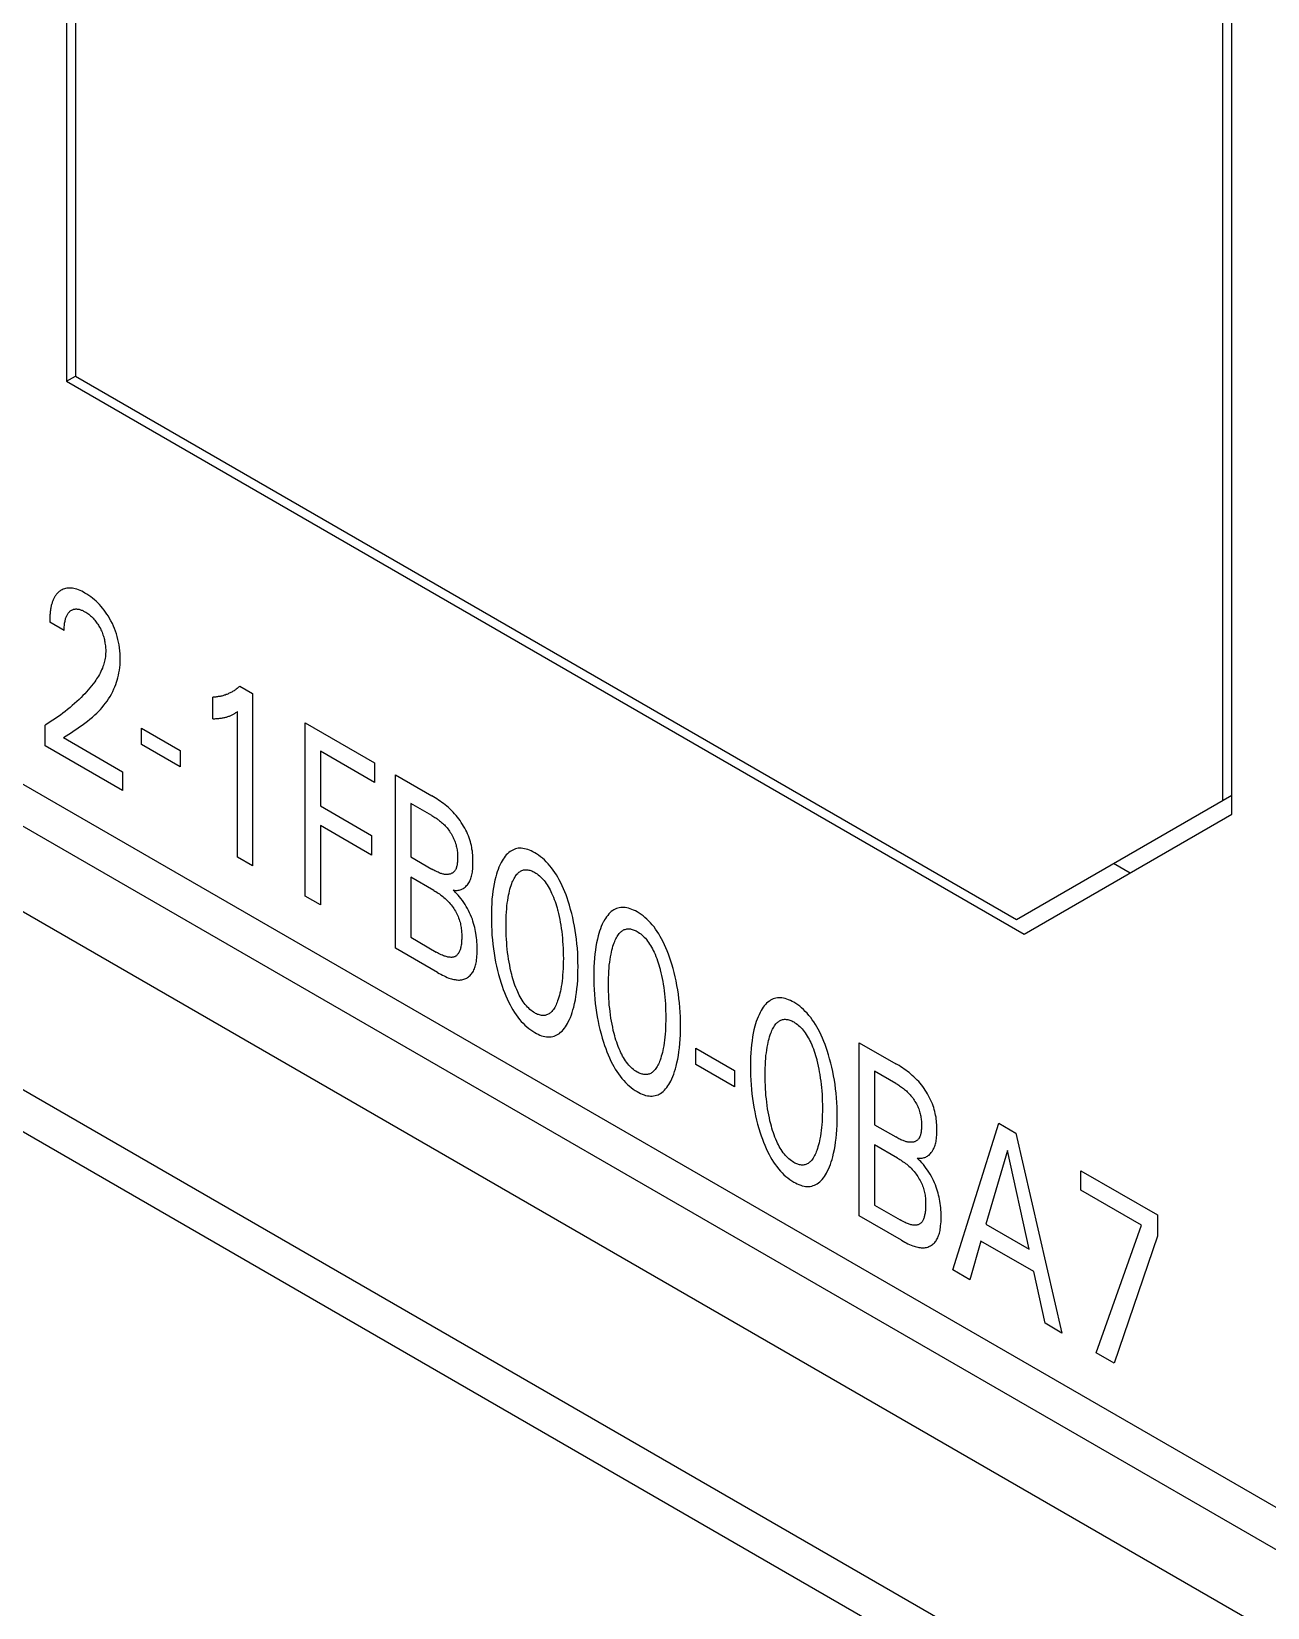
# Model space of a CAD drawing. Extents: x 0 to 420, y 0 to 297.
# Drawn here: x 215.61 to 225.51, y 114.76 to 127.38 of the extents above; entities that cross this region are included whole.
import ezdxf

# ---------------------------------------------------------------- set-up
doc = ezdxf.new("R2010")
doc.units = 0
doc.header["$LTSCALE"] = 23.1
doc.layers.add('40000_ISO', color=7, linetype='CONTINUOUS')

msp = doc.modelspace()

# ---------------------------------------------------------------- linework, layer by layer
at = {"layer": '40000_ISO', "color": 7, "linetype": 'CONTINUOUS'}
for p, q in [((152.677, 157.648), (226.923, 114.782)), ((232.933, 108.863), (158.687, 151.729)), ((233.14, 108.405), (158.894, 151.271)), ((215.892, 150.871), (215.892, 124.58)), ((215.963, 150.749), (215.963, 124.621)), ((225.155, 121.224), (225.155, 145.442)), ((225.226, 121.111), (225.226, 130.704)), ((215.892, 124.58), (215.963, 124.621)), ((215.963, 124.621), (223.501, 120.269)), ((215.892, 124.58), (223.563, 120.151)), ((210.164, 123.437), (228.549, 112.823)), ((215.874, 122.583), (215.757, 122.651)), ((217.281, 122.138), (217.383, 122.079)), ((217.065, 121.876), (217.065, 122.049)), ((217.383, 122.079), (217.383, 120.698)), ((217.262, 120.768), (217.262, 121.934)), ((217.803, 121.844), (218.358, 121.524)), ((217.803, 120.456), (217.803, 121.844)), ((215.72, 121.659), (215.72, 121.825)), ((215.867, 121.725), (215.91, 121.753)), ((215.867, 121.725), (216.341, 121.451)), ((216.492, 121.8), (216.803, 121.621)), ((216.492, 121.669), (216.492, 121.8)), ((216.341, 121.3), (215.72, 121.659)), ((216.803, 121.49), (216.492, 121.669)), ((216.803, 121.621), (216.803, 121.49)), ((218.358, 121.366), (217.926, 121.616)), ((217.926, 121.616), (217.926, 121.178)), ((218.358, 121.524), (218.358, 121.366)), ((216.341, 121.451), (216.341, 121.3)), ((218.526, 121.427), (218.818, 121.258)), ((218.526, 120.038), (218.526, 121.427)), ((223.501, 120.269), (225.226, 121.265)), ((217.926, 121.178), (218.335, 120.941)), ((218.818, 121.101), (218.649, 121.198)), ((218.649, 121.198), (218.649, 120.769)), ((223.563, 120.151), (225.226, 121.111)), ((218.335, 120.784), (217.926, 121.02)), ((217.926, 121.02), (217.926, 120.385)), ((218.335, 120.941), (218.335, 120.784)), ((217.383, 120.698), (217.262, 120.768)), ((218.649, 120.769), (218.818, 120.672)), ((224.279, 120.718), (224.412, 120.641)), ((218.833, 120.501), (218.649, 120.608)), ((218.649, 120.608), (218.649, 120.125)), ((217.926, 120.385), (217.803, 120.456)), ((218.649, 120.125), (218.853, 120.007)), ((218.864, 119.843), (218.526, 120.038)), ((220.932, 119.237), (221.243, 119.057)), ((220.932, 119.106), (220.932, 119.237)), ((222.242, 119.281), (222.534, 119.112)), ((222.242, 117.893), (222.242, 119.281)), ((221.243, 118.926), (220.932, 119.106)), ((221.243, 119.057), (221.243, 118.926)), ((222.534, 118.955), (222.365, 119.052)), ((222.365, 119.052), (222.365, 118.624)), ((222.365, 118.624), (222.534, 118.526)), ((222.991, 117.461), (223.361, 118.635)), ((223.361, 118.635), (223.496, 118.557)), ((223.496, 118.557), (223.866, 116.955)), ((222.549, 118.356), (222.365, 118.462)), ((222.365, 118.462), (222.365, 117.979)), ((223.429, 118.417), (223.257, 117.827)), ((223.602, 117.627), (223.429, 118.417)), ((224.018, 118.255), (224.631, 117.902)), ((224.018, 118.1), (224.018, 118.255)), ((224.504, 117.82), (224.018, 118.1)), ((222.365, 117.979), (222.569, 117.861)), ((222.58, 117.698), (222.242, 117.893)), ((223.257, 117.827), (223.602, 117.627)), ((224.14, 116.797), (224.504, 117.82)), ((224.631, 117.902), (224.631, 117.732)), ((223.217, 117.692), (223.128, 117.382)), ((223.641, 117.447), (223.217, 117.692)), ((224.631, 117.732), (224.285, 116.713)), ((223.128, 117.382), (222.991, 117.461)), ((223.732, 117.033), (223.641, 117.447)), ((223.866, 116.955), (223.732, 117.033)), ((224.285, 116.713), (224.14, 116.797))]:
    msp.add_line(p, q, dxfattribs=at)
for points in [[(152.881, 157.192), (152.882, 157.192), (227.13, 114.325)], [(215.849, 122.905), (215.845, 122.903), (215.842, 122.901), (215.838, 122.898), (215.834, 122.895), (215.83, 122.892), (215.826, 122.888), (215.822, 122.885), (215.819, 122.881), (215.815, 122.877), (215.812, 122.873), (215.808, 122.868), (215.805, 122.864), (215.802, 122.859), (215.799, 122.855), (215.796, 122.85), (215.793, 122.845), (215.79, 122.839), (215.787, 122.833), (215.785, 122.828), (215.782, 122.822), (215.78, 122.815), (215.778, 122.809), (215.776, 122.803), (215.774, 122.796), (215.772, 122.79), (215.77, 122.783), (215.769, 122.776), (215.767, 122.769), (215.766, 122.762), (215.764, 122.753), (215.763, 122.744), (215.762, 122.735), (215.761, 122.726), (215.76, 122.717), (215.759, 122.708), (215.758, 122.698), (215.758, 122.689), (215.757, 122.679), (215.757, 122.67), (215.757, 122.66), (215.757, 122.651)], [(215.91, 121.753), (215.931, 121.767), (215.953, 121.781), (215.975, 121.795), (215.996, 121.81), (216.018, 121.825), (216.039, 121.84), (216.06, 121.856), (216.08, 121.872), (216.1, 121.889), (216.12, 121.907), (216.135, 121.921), (216.15, 121.936), (216.164, 121.951), (216.178, 121.967), (216.192, 121.984), (216.205, 122), (216.217, 122.018), (216.229, 122.036), (216.241, 122.055), (216.252, 122.074), (216.262, 122.095), (216.272, 122.116), (216.279, 122.133), (216.286, 122.15), (216.292, 122.168), (216.298, 122.186), (216.304, 122.205), (216.308, 122.225), (216.312, 122.245), (216.316, 122.265), (216.319, 122.286), (216.321, 122.307), (216.322, 122.329), (216.323, 122.351), (216.323, 122.374), (216.322, 122.397), (216.32, 122.42), (216.317, 122.444), (216.313, 122.468), (216.309, 122.49), (216.304, 122.512), (216.299, 122.534), (216.292, 122.556), (216.285, 122.578), (216.277, 122.599), (216.268, 122.619), (216.259, 122.64), (216.248, 122.66), (216.237, 122.68), (216.227, 122.697), (216.216, 122.714), (216.205, 122.73), (216.194, 122.746), (216.181, 122.761), (216.169, 122.776), (216.156, 122.79), (216.143, 122.804), (216.129, 122.817), (216.116, 122.829), (216.101, 122.841), (216.086, 122.853), (216.07, 122.863), (216.055, 122.873), (216.04, 122.883), (216.027, 122.89), (216.014, 122.897), (216.001, 122.903), (215.988, 122.908), (215.975, 122.913), (215.962, 122.916), (215.95, 122.919), (215.939, 122.921), (215.927, 122.922), (215.916, 122.923), (215.905, 122.923), (215.895, 122.922), (215.885, 122.92), (215.875, 122.917), (215.866, 122.914), (215.857, 122.91), (215.849, 122.905)], [(215.874, 122.583), (215.874, 122.593), (215.874, 122.603), (215.874, 122.613), (215.875, 122.623), (215.876, 122.632), (215.877, 122.642), (215.879, 122.651), (215.88, 122.658), (215.881, 122.665), (215.883, 122.671), (215.885, 122.678), (215.887, 122.684), (215.889, 122.69), (215.891, 122.696), (215.894, 122.702), (215.896, 122.707), (215.899, 122.712), (215.902, 122.717), (215.905, 122.721), (215.908, 122.725), (215.912, 122.729), (215.916, 122.733), (215.919, 122.737), (215.923, 122.74), (215.927, 122.743), (215.931, 122.745), (215.935, 122.747), (215.939, 122.749), (215.944, 122.751), (215.948, 122.753), (215.953, 122.754), (215.958, 122.755), (215.962, 122.755), (215.967, 122.756), (215.972, 122.756), (215.977, 122.755), (215.983, 122.755), (215.988, 122.754), (215.993, 122.753), (215.999, 122.751), (216.005, 122.749), (216.01, 122.747), (216.016, 122.745), (216.022, 122.742), (216.028, 122.739), (216.034, 122.736), (216.04, 122.733), (216.047, 122.729), (216.055, 122.724), (216.063, 122.718), (216.07, 122.713), (216.078, 122.707), (216.085, 122.701), (216.092, 122.694), (216.099, 122.688), (216.105, 122.681), (216.112, 122.674), (216.118, 122.667), (216.124, 122.659), (216.13, 122.651), (216.136, 122.643), (216.142, 122.635), (216.147, 122.627), (216.152, 122.618), (216.157, 122.609), (216.163, 122.599), (216.168, 122.589), (216.172, 122.579), (216.177, 122.569), (216.181, 122.558), (216.184, 122.548), (216.187, 122.538), (216.19, 122.529), (216.193, 122.519), (216.195, 122.51), (216.197, 122.501), (216.199, 122.491), (216.2, 122.482), (216.202, 122.471), (216.203, 122.461), (216.204, 122.451), (216.205, 122.441), (216.206, 122.43), (216.206, 122.421), (216.206, 122.411)], [(216.206, 122.411), (216.205, 122.398), (216.205, 122.385), (216.203, 122.373), (216.201, 122.361), (216.199, 122.349), (216.197, 122.338), (216.194, 122.327), (216.191, 122.316), (216.188, 122.305), (216.184, 122.295), (216.179, 122.281), (216.173, 122.268), (216.167, 122.255), (216.161, 122.242), (216.155, 122.23), (216.148, 122.218), (216.141, 122.207), (216.133, 122.195), (216.126, 122.184), (216.118, 122.173), (216.106, 122.156), (216.093, 122.139), (216.08, 122.123), (216.066, 122.107), (216.052, 122.091), (216.038, 122.076), (216.024, 122.061), (216.009, 122.046), (215.992, 122.029), (215.974, 122.013), (215.956, 121.997), (215.938, 121.981), (215.92, 121.965), (215.901, 121.95), (215.882, 121.935), (215.862, 121.92), (215.843, 121.906), (215.823, 121.891), (215.803, 121.877), (215.782, 121.864), (215.762, 121.851), (215.741, 121.838), (215.72, 121.825)], [(217.281, 122.138), (217.275, 122.133), (217.269, 122.128), (217.264, 122.123), (217.258, 122.118), (217.252, 122.114), (217.246, 122.109), (217.24, 122.105), (217.234, 122.101), (217.227, 122.097), (217.221, 122.093), (217.215, 122.09), (217.208, 122.086), (217.202, 122.083), (217.196, 122.08), (217.189, 122.077), (217.183, 122.074), (217.176, 122.071), (217.17, 122.069), (217.163, 122.066), (217.156, 122.064), (217.149, 122.062), (217.143, 122.06), (217.136, 122.058), (217.129, 122.057), (217.122, 122.055), (217.115, 122.054), (217.108, 122.053), (217.101, 122.052), (217.094, 122.051), (217.087, 122.05), (217.079, 122.049), (217.072, 122.049), (217.065, 122.049)], [(217.065, 121.876), (217.073, 121.876), (217.081, 121.876), (217.089, 121.877), (217.096, 121.877), (217.104, 121.878), (217.112, 121.879), (217.12, 121.88), (217.127, 121.88), (217.134, 121.881), (217.141, 121.883), (217.148, 121.884), (217.154, 121.885), (217.161, 121.887), (217.168, 121.888), (217.174, 121.89), (217.179, 121.892), (217.185, 121.894), (217.191, 121.896), (217.197, 121.898), (217.202, 121.9), (217.208, 121.902), (217.213, 121.905), (217.219, 121.908), (217.225, 121.911), (217.229, 121.913), (217.234, 121.916), (217.238, 121.918), (217.243, 121.921), (217.249, 121.925), (217.256, 121.93), (217.262, 121.934)], [(218.989, 120.503), (218.998, 120.502), (219.006, 120.501), (219.014, 120.501), (219.022, 120.501), (219.03, 120.502), (219.037, 120.504), (219.045, 120.506), (219.052, 120.508), (219.058, 120.511), (219.065, 120.514), (219.071, 120.517), (219.078, 120.522), (219.084, 120.527), (219.091, 120.533), (219.097, 120.539), (219.103, 120.546), (219.109, 120.553), (219.114, 120.561), (219.119, 120.569), (219.123, 120.578), (219.127, 120.587), (219.131, 120.596), (219.134, 120.606), (219.137, 120.615), (219.139, 120.625), (219.141, 120.636), (219.143, 120.646), (219.144, 120.657), (219.146, 120.671), (219.147, 120.684), (219.148, 120.698), (219.148, 120.712), (219.148, 120.727), (219.148, 120.741), (219.148, 120.756), (219.147, 120.77), (219.146, 120.785), (219.144, 120.8), (219.143, 120.815), (219.14, 120.83), (219.138, 120.845), (219.135, 120.86), (219.131, 120.876), (219.127, 120.891), (219.122, 120.906), (219.117, 120.922), (219.112, 120.937), (219.105, 120.953), (219.098, 120.969), (219.09, 120.984), (219.082, 121), (219.073, 121.015), (219.064, 121.03), (219.054, 121.045), (219.044, 121.06), (219.034, 121.074), (219.023, 121.088), (219.013, 121.101), (219.001, 121.114), (218.989, 121.128), (218.977, 121.14), (218.964, 121.153), (218.951, 121.164), (218.938, 121.176), (218.925, 121.186), (218.912, 121.197), (218.898, 121.206), (218.885, 121.216), (218.872, 121.225), (218.858, 121.234), (218.845, 121.242), (218.831, 121.25), (218.818, 121.258)], [(218.818, 121.101), (218.826, 121.096), (218.834, 121.091), (218.841, 121.086), (218.849, 121.081), (218.857, 121.076), (218.865, 121.07), (218.873, 121.065), (218.881, 121.059), (218.888, 121.053), (218.896, 121.046), (218.904, 121.039), (218.911, 121.032), (218.919, 121.025), (218.926, 121.017), (218.933, 121.01), (218.94, 121.001), (218.947, 120.993), (218.954, 120.984), (218.96, 120.975), (218.966, 120.965), (218.972, 120.956), (218.978, 120.946), (218.983, 120.936), (218.989, 120.926), (218.993, 120.916), (218.998, 120.906), (219.002, 120.896), (219.006, 120.886), (219.009, 120.876), (219.012, 120.866), (219.014, 120.856), (219.017, 120.846), (219.019, 120.836), (219.02, 120.826), (219.022, 120.817), (219.023, 120.807), (219.024, 120.797), (219.024, 120.788), (219.025, 120.778), (219.025, 120.769), (219.025, 120.76), (219.025, 120.751), (219.024, 120.742), (219.024, 120.734), (219.023, 120.726), (219.022, 120.718), (219.021, 120.71), (219.02, 120.702), (219.019, 120.697), (219.017, 120.691), (219.016, 120.686), (219.014, 120.68), (219.012, 120.675), (219.01, 120.671), (219.007, 120.666), (219.005, 120.662), (219.002, 120.658), (218.999, 120.654), (218.995, 120.65), (218.991, 120.646), (218.988, 120.643), (218.983, 120.64), (218.979, 120.638), (218.974, 120.636), (218.97, 120.634), (218.965, 120.632), (218.96, 120.631), (218.955, 120.63), (218.949, 120.629), (218.944, 120.628), (218.938, 120.628), (218.933, 120.628), (218.927, 120.629), (218.921, 120.629), (218.915, 120.631), (218.908, 120.632), (218.902, 120.633), (218.896, 120.635), (218.889, 120.637), (218.883, 120.64), (218.877, 120.642), (218.868, 120.646), (218.86, 120.649), (218.851, 120.654), (218.843, 120.658), (218.835, 120.662), (218.826, 120.667), (218.818, 120.672)], [(219.911, 119.447), (219.92, 119.466), (219.928, 119.484), (219.936, 119.504), (219.943, 119.524), (219.949, 119.544), (219.955, 119.565), (219.962, 119.594), (219.968, 119.623), (219.973, 119.652), (219.977, 119.682), (219.981, 119.713), (219.984, 119.747), (219.987, 119.782), (219.988, 119.818), (219.989, 119.854), (219.99, 119.89), (219.989, 119.926), (219.988, 119.962), (219.987, 119.999), (219.984, 120.037), (219.981, 120.074), (219.977, 120.109), (219.973, 120.144), (219.967, 120.179), (219.961, 120.214), (219.954, 120.25), (219.947, 120.283), (219.939, 120.316), (219.93, 120.349), (219.92, 120.382), (219.91, 120.416), (219.902, 120.441), (219.893, 120.465), (219.883, 120.49), (219.873, 120.514), (219.862, 120.538), (219.851, 120.562), (219.838, 120.586), (219.827, 120.606), (219.816, 120.626), (219.803, 120.645), (219.791, 120.663), (219.777, 120.681), (219.763, 120.699), (219.749, 120.715), (219.735, 120.73), (219.72, 120.745), (219.705, 120.758), (219.689, 120.771), (219.674, 120.782), (219.658, 120.793), (219.642, 120.803), (219.628, 120.81), (219.615, 120.817), (219.601, 120.823), (219.587, 120.828), (219.574, 120.832), (219.561, 120.835), (219.548, 120.837), (219.535, 120.839), (219.523, 120.839), (219.511, 120.838), (219.499, 120.836), (219.488, 120.833), (219.477, 120.829), (219.466, 120.824), (219.456, 120.819), (219.446, 120.813), (219.435, 120.804), (219.425, 120.795), (219.415, 120.785), (219.406, 120.774), (219.398, 120.763), (219.389, 120.751), (219.382, 120.738), (219.374, 120.725), (219.372, 120.72)], [(219.372, 120.72), (219.364, 120.703), (219.356, 120.686), (219.349, 120.668), (219.342, 120.649), (219.336, 120.63), (219.33, 120.61), (219.323, 120.582), (219.317, 120.554), (219.312, 120.525), (219.307, 120.495), (219.303, 120.465), (219.3, 120.432), (219.298, 120.397), (219.296, 120.362), (219.295, 120.327), (219.295, 120.291), (219.295, 120.254), (219.296, 120.217), (219.298, 120.18), (219.3, 120.142), (219.303, 120.104), (219.307, 120.069), (219.311, 120.034), (219.317, 119.998), (219.323, 119.962), (219.329, 119.926), (219.337, 119.893), (219.344, 119.859), (219.353, 119.826), (219.363, 119.792), (219.373, 119.758), (219.381, 119.733), (219.39, 119.708), (219.4, 119.682), (219.41, 119.657), (219.421, 119.632), (219.433, 119.608), (219.445, 119.583), (219.456, 119.563), (219.468, 119.543), (219.48, 119.523), (219.493, 119.504), (219.506, 119.486), (219.52, 119.468), (219.535, 119.451), (219.549, 119.436), (219.564, 119.421), (219.579, 119.407), (219.595, 119.395), (219.61, 119.383), (219.626, 119.372), (219.642, 119.363), (219.656, 119.355), (219.67, 119.348), (219.684, 119.342), (219.697, 119.337), (219.711, 119.333), (219.724, 119.33), (219.737, 119.328), (219.75, 119.327), (219.763, 119.327), (219.775, 119.328), (219.787, 119.331), (219.798, 119.334), (219.809, 119.338), (219.82, 119.343), (219.83, 119.349), (219.84, 119.355), (219.85, 119.364), (219.861, 119.374), (219.87, 119.384), (219.88, 119.396), (219.888, 119.408), (219.896, 119.42), (219.904, 119.434), (219.911, 119.447)], [(219.458, 119.828), (219.452, 119.853), (219.447, 119.877), (219.442, 119.902), (219.437, 119.926), (219.433, 119.951), (219.429, 119.977), (219.425, 120.003), (219.422, 120.03), (219.42, 120.056), (219.418, 120.082), (219.416, 120.11), (219.415, 120.138), (219.414, 120.166), (219.413, 120.194), (219.413, 120.221), (219.413, 120.248), (219.414, 120.274), (219.415, 120.301), (219.416, 120.327), (219.418, 120.353), (219.42, 120.376), (219.423, 120.398), (219.426, 120.421), (219.429, 120.443), (219.433, 120.464), (219.437, 120.48), (219.44, 120.496), (219.444, 120.511), (219.449, 120.526), (219.454, 120.541), (219.459, 120.555), (219.463, 120.566), (219.467, 120.576), (219.472, 120.586), (219.477, 120.595), (219.482, 120.605), (219.487, 120.613), (219.493, 120.622), (219.499, 120.63), (219.506, 120.637), (219.511, 120.642), (219.516, 120.646), (219.522, 120.65), (219.528, 120.654), (219.534, 120.658), (219.54, 120.66), (219.546, 120.663), (219.553, 120.665), (219.56, 120.666), (219.567, 120.667), (219.574, 120.667), (219.581, 120.667), (219.588, 120.666), (219.596, 120.664), (219.603, 120.662), (219.611, 120.66), (219.619, 120.657), (219.627, 120.653), (219.634, 120.65), (219.642, 120.645), (219.652, 120.639), (219.662, 120.633), (219.671, 120.625), (219.681, 120.617), (219.69, 120.609), (219.699, 120.6), (219.708, 120.59), (219.717, 120.58), (219.726, 120.569), (219.735, 120.557), (219.743, 120.545), (219.751, 120.532), (219.758, 120.519), (219.765, 120.506), (219.772, 120.493), (219.778, 120.48), (219.786, 120.463), (219.793, 120.446), (219.799, 120.429), (219.805, 120.412), (219.811, 120.395), (219.816, 120.378), (219.821, 120.361), (219.826, 120.344), (219.827, 120.338)], [(218.833, 120.501), (218.842, 120.496), (218.851, 120.491), (218.861, 120.485), (218.87, 120.479), (218.879, 120.473), (218.888, 120.466), (218.897, 120.459), (218.906, 120.452), (218.915, 120.445), (218.924, 120.437), (218.933, 120.429), (218.941, 120.421), (218.95, 120.412), (218.958, 120.403), (218.966, 120.394), (218.973, 120.384), (218.981, 120.375), (218.988, 120.365), (218.994, 120.355), (219.001, 120.345), (219.007, 120.334), (219.013, 120.323), (219.019, 120.313), (219.024, 120.302), (219.029, 120.291), (219.033, 120.28), (219.037, 120.269), (219.041, 120.258), (219.044, 120.247), (219.047, 120.237), (219.049, 120.226), (219.051, 120.215), (219.053, 120.204), (219.054, 120.194), (219.056, 120.183), (219.056, 120.173), (219.057, 120.163), (219.058, 120.153), (219.058, 120.143), (219.058, 120.133), (219.058, 120.122), (219.058, 120.111), (219.057, 120.101), (219.057, 120.091), (219.056, 120.081), (219.055, 120.071), (219.053, 120.061), (219.051, 120.052), (219.05, 120.045), (219.048, 120.038), (219.047, 120.032), (219.045, 120.026), (219.042, 120.019), (219.04, 120.013), (219.037, 120.008), (219.035, 120.002), (219.031, 119.997), (219.029, 119.993), (219.025, 119.989), (219.022, 119.985), (219.019, 119.981), (219.015, 119.978), (219.011, 119.975), (219.007, 119.973), (219.003, 119.97), (218.998, 119.969), (218.993, 119.967), (218.988, 119.966), (218.983, 119.965), (218.978, 119.964), (218.972, 119.964), (218.966, 119.965), (218.961, 119.965), (218.954, 119.966), (218.947, 119.967), (218.94, 119.969), (218.933, 119.971), (218.926, 119.973), (218.919, 119.975), (218.912, 119.978), (218.903, 119.982), (218.893, 119.986), (218.883, 119.991), (218.873, 119.996), (218.863, 120.001), (218.853, 120.007)], [(218.864, 119.843), (218.877, 119.836), (218.89, 119.829), (218.903, 119.822), (218.916, 119.816), (218.929, 119.81), (218.942, 119.804), (218.955, 119.799), (218.965, 119.796), (218.975, 119.793), (218.984, 119.79), (218.994, 119.788), (219.004, 119.786), (219.013, 119.784), (219.022, 119.784), (219.031, 119.783), (219.04, 119.783), (219.049, 119.784), (219.058, 119.785), (219.066, 119.787), (219.075, 119.789), (219.082, 119.792), (219.09, 119.796), (219.098, 119.799), (219.105, 119.804), (219.112, 119.809), (219.118, 119.814), (219.125, 119.82), (219.13, 119.826), (219.136, 119.833), (219.141, 119.84), (219.146, 119.847), (219.151, 119.855), (219.155, 119.864), (219.159, 119.873), (219.162, 119.882), (219.165, 119.891), (219.168, 119.901), (219.171, 119.911), (219.173, 119.922), (219.175, 119.932), (219.177, 119.946), (219.178, 119.961), (219.18, 119.975), (219.181, 119.99), (219.181, 120.005), (219.181, 120.02), (219.181, 120.036), (219.181, 120.053), (219.181, 120.07), (219.18, 120.087), (219.178, 120.104), (219.177, 120.122), (219.174, 120.14), (219.172, 120.158), (219.169, 120.173), (219.166, 120.189), (219.162, 120.205), (219.158, 120.221), (219.153, 120.237), (219.148, 120.254), (219.143, 120.27), (219.136, 120.287), (219.129, 120.305), (219.121, 120.322), (219.112, 120.339), (219.103, 120.356), (219.094, 120.373), (219.084, 120.389), (219.074, 120.404), (219.063, 120.42), (219.051, 120.435), (219.04, 120.449), (219.028, 120.463), (219.018, 120.474), (219.009, 120.484), (218.999, 120.494), (218.989, 120.503)], [(219.827, 120.338), (219.833, 120.315), (219.838, 120.292), (219.843, 120.269), (219.847, 120.246), (219.851, 120.223), (219.855, 120.197), (219.859, 120.171), (219.862, 120.145), (219.864, 120.119), (219.866, 120.094), (219.868, 120.066), (219.87, 120.038), (219.871, 120.01), (219.871, 119.983), (219.872, 119.956), (219.871, 119.929), (219.871, 119.902), (219.87, 119.875), (219.868, 119.849), (219.866, 119.822), (219.864, 119.799), (219.862, 119.776), (219.859, 119.753), (219.855, 119.731), (219.851, 119.709), (219.848, 119.693), (219.844, 119.677), (219.84, 119.661), (219.836, 119.645), (219.831, 119.63), (219.826, 119.615), (219.822, 119.605), (219.818, 119.594), (219.813, 119.584), (219.808, 119.574), (219.803, 119.564), (219.798, 119.555), (219.792, 119.547), (219.786, 119.538), (219.779, 119.531), (219.774, 119.526), (219.768, 119.521), (219.763, 119.517), (219.757, 119.513), (219.751, 119.509), (219.745, 119.506), (219.738, 119.503), (219.732, 119.501), (219.725, 119.5), (219.717, 119.499), (219.711, 119.499), (219.703, 119.499), (219.696, 119.5), (219.689, 119.501), (219.681, 119.503), (219.673, 119.506), (219.666, 119.508), (219.658, 119.512), (219.65, 119.516), (219.642, 119.52), (219.632, 119.526), (219.622, 119.533), (219.613, 119.54), (219.603, 119.548), (219.594, 119.557), (219.585, 119.566), (219.576, 119.576), (219.567, 119.586), (219.558, 119.597), (219.549, 119.609), (219.541, 119.622), (219.533, 119.635), (219.526, 119.648), (219.519, 119.661), (219.512, 119.675), (219.506, 119.688), (219.498, 119.706), (219.491, 119.723), (219.484, 119.741), (219.478, 119.758), (219.473, 119.776), (219.468, 119.793), (219.463, 119.811), (219.458, 119.828)], [(220.732, 118.974), (220.74, 118.992), (220.748, 119.011), (220.756, 119.03), (220.763, 119.05), (220.769, 119.071), (220.775, 119.092), (220.782, 119.12), (220.788, 119.149), (220.793, 119.178), (220.798, 119.209), (220.801, 119.239), (220.805, 119.274), (220.807, 119.309), (220.809, 119.344), (220.81, 119.38), (220.81, 119.416), (220.81, 119.452), (220.809, 119.489), (220.807, 119.526), (220.805, 119.563), (220.801, 119.601), (220.798, 119.635), (220.793, 119.67), (220.788, 119.705), (220.782, 119.74), (220.775, 119.776), (220.767, 119.809), (220.759, 119.842), (220.751, 119.875), (220.741, 119.909), (220.73, 119.942), (220.722, 119.967), (220.713, 119.991), (220.704, 120.016), (220.694, 120.04), (220.683, 120.065), (220.671, 120.089), (220.659, 120.113), (220.648, 120.132), (220.636, 120.152), (220.624, 120.171), (220.611, 120.19), (220.598, 120.208), (220.584, 120.225), (220.57, 120.242), (220.555, 120.257), (220.54, 120.271), (220.525, 120.285), (220.51, 120.297), (220.494, 120.309), (220.478, 120.319), (220.463, 120.329), (220.449, 120.337), (220.435, 120.343), (220.421, 120.349), (220.408, 120.354), (220.394, 120.358), (220.381, 120.362), (220.368, 120.364), (220.356, 120.365), (220.343, 120.365), (220.331, 120.364), (220.319, 120.362), (220.308, 120.359), (220.297, 120.355), (220.286, 120.351), (220.276, 120.345), (220.267, 120.339), (220.256, 120.331), (220.245, 120.322), (220.236, 120.312), (220.227, 120.301), (220.218, 120.289), (220.21, 120.277), (220.202, 120.265), (220.195, 120.251), (220.192, 120.247)], [(220.192, 120.247), (220.184, 120.23), (220.176, 120.212), (220.169, 120.194), (220.162, 120.175), (220.156, 120.156), (220.15, 120.136), (220.144, 120.109), (220.137, 120.08), (220.132, 120.051), (220.128, 120.022), (220.124, 119.992), (220.121, 119.958), (220.118, 119.923), (220.116, 119.889), (220.115, 119.853), (220.115, 119.818), (220.115, 119.781), (220.116, 119.744), (220.118, 119.706), (220.12, 119.668), (220.124, 119.63), (220.127, 119.595), (220.132, 119.56), (220.137, 119.524), (220.143, 119.489), (220.15, 119.452), (220.157, 119.419), (220.165, 119.386), (220.174, 119.352), (220.183, 119.318), (220.194, 119.284), (220.202, 119.259), (220.211, 119.234), (220.22, 119.209), (220.23, 119.184), (220.241, 119.159), (220.253, 119.134), (220.265, 119.109), (220.277, 119.089), (220.288, 119.069), (220.301, 119.05), (220.313, 119.031), (220.327, 119.012), (220.341, 118.994), (220.355, 118.978), (220.37, 118.962), (220.385, 118.947), (220.4, 118.934), (220.415, 118.921), (220.431, 118.909), (220.447, 118.899), (220.463, 118.889), (220.477, 118.881), (220.49, 118.874), (220.504, 118.869), (220.518, 118.864), (220.531, 118.859), (220.545, 118.856), (220.558, 118.854), (220.57, 118.853), (220.583, 118.853), (220.595, 118.855), (220.607, 118.857), (220.619, 118.86), (220.63, 118.864), (220.64, 118.869), (220.65, 118.875), (220.66, 118.882), (220.671, 118.89), (220.681, 118.9), (220.691, 118.911), (220.7, 118.922), (220.709, 118.934), (220.717, 118.947), (220.724, 118.96), (220.732, 118.974)], [(220.279, 119.354), (220.272, 119.379), (220.267, 119.404), (220.262, 119.428), (220.257, 119.453), (220.253, 119.477), (220.249, 119.503), (220.246, 119.53), (220.243, 119.556), (220.24, 119.582), (220.238, 119.608), (220.236, 119.636), (220.235, 119.664), (220.234, 119.692), (220.233, 119.72), (220.233, 119.747), (220.233, 119.774), (220.234, 119.801), (220.235, 119.827), (220.236, 119.853), (220.238, 119.879), (220.24, 119.902), (220.243, 119.925), (220.246, 119.947), (220.25, 119.969), (220.254, 119.99), (220.257, 120.006), (220.261, 120.022), (220.265, 120.037), (220.269, 120.053), (220.274, 120.067), (220.279, 120.082), (220.283, 120.092), (220.288, 120.102), (220.292, 120.112), (220.297, 120.122), (220.302, 120.131), (220.308, 120.14), (220.314, 120.148), (220.32, 120.156), (220.327, 120.163), (220.332, 120.168), (220.337, 120.173), (220.342, 120.177), (220.348, 120.181), (220.354, 120.184), (220.36, 120.187), (220.367, 120.189), (220.374, 120.191), (220.38, 120.192), (220.388, 120.193), (220.395, 120.193), (220.402, 120.193), (220.409, 120.192), (220.416, 120.191), (220.424, 120.189), (220.431, 120.186), (220.439, 120.183), (220.447, 120.18), (220.455, 120.176), (220.463, 120.172), (220.472, 120.166), (220.482, 120.159), (220.492, 120.152), (220.501, 120.144), (220.511, 120.135), (220.52, 120.126), (220.529, 120.117), (220.537, 120.107), (220.546, 120.095), (220.555, 120.084), (220.563, 120.071), (220.571, 120.059), (220.578, 120.046), (220.586, 120.033), (220.592, 120.019), (220.599, 120.006), (220.606, 119.989), (220.613, 119.972), (220.62, 119.955), (220.626, 119.938), (220.631, 119.921), (220.636, 119.904), (220.641, 119.887), (220.646, 119.87), (220.647, 119.864)], [(220.647, 119.864), (220.653, 119.841), (220.658, 119.818), (220.663, 119.795), (220.668, 119.772), (220.672, 119.749), (220.676, 119.723), (220.679, 119.697), (220.682, 119.671), (220.685, 119.645), (220.687, 119.62), (220.689, 119.592), (220.69, 119.564), (220.691, 119.537), (220.692, 119.51), (220.692, 119.482), (220.692, 119.455), (220.691, 119.428), (220.69, 119.401), (220.689, 119.375), (220.687, 119.349), (220.685, 119.325), (220.682, 119.302), (220.679, 119.28), (220.676, 119.257), (220.672, 119.235), (220.668, 119.219), (220.665, 119.203), (220.661, 119.187), (220.656, 119.172), (220.652, 119.157), (220.647, 119.142), (220.643, 119.131), (220.638, 119.12), (220.634, 119.11), (220.629, 119.1), (220.624, 119.091), (220.618, 119.082), (220.612, 119.073), (220.606, 119.065), (220.599, 119.057), (220.594, 119.052), (220.589, 119.047), (220.583, 119.043), (220.578, 119.039), (220.572, 119.035), (220.565, 119.032), (220.559, 119.03), (220.552, 119.028), (220.545, 119.026), (220.538, 119.025), (220.531, 119.025), (220.524, 119.025), (220.517, 119.026), (220.509, 119.028), (220.502, 119.029), (220.494, 119.032), (220.486, 119.035), (220.478, 119.038), (220.47, 119.042), (220.463, 119.046), (220.453, 119.052), (220.443, 119.059), (220.433, 119.066), (220.424, 119.074), (220.414, 119.083), (220.405, 119.092), (220.396, 119.102), (220.387, 119.112), (220.378, 119.124), (220.37, 119.136), (220.361, 119.148), (220.354, 119.161), (220.346, 119.174), (220.339, 119.188), (220.332, 119.201), (220.326, 119.215), (220.318, 119.232), (220.311, 119.25), (220.305, 119.267), (220.299, 119.285), (220.293, 119.302), (220.288, 119.319), (220.283, 119.337), (220.279, 119.354)], [(221.986, 118.249), (221.995, 118.267), (222.003, 118.286), (222.011, 118.306), (222.018, 118.326), (222.024, 118.346), (222.03, 118.367), (222.037, 118.395), (222.043, 118.424), (222.048, 118.454), (222.053, 118.484), (222.056, 118.515), (222.06, 118.549), (222.062, 118.584), (222.064, 118.62), (222.065, 118.655), (222.065, 118.692), (222.065, 118.728), (222.064, 118.764), (222.062, 118.801), (222.059, 118.838), (222.056, 118.876), (222.052, 118.911), (222.048, 118.945), (222.043, 118.98), (222.037, 119.016), (222.03, 119.051), (222.022, 119.084), (222.014, 119.118), (222.005, 119.151), (221.996, 119.184), (221.985, 119.218), (221.977, 119.242), (221.968, 119.267), (221.959, 119.291), (221.948, 119.316), (221.938, 119.34), (221.926, 119.364), (221.914, 119.388), (221.903, 119.408), (221.891, 119.427), (221.879, 119.447), (221.866, 119.465), (221.853, 119.483), (221.839, 119.5), (221.824, 119.517), (221.81, 119.532), (221.795, 119.547), (221.78, 119.56), (221.765, 119.573), (221.749, 119.584), (221.733, 119.595), (221.717, 119.605), (221.704, 119.612), (221.69, 119.619), (221.676, 119.625), (221.663, 119.63), (221.649, 119.634), (221.636, 119.637), (221.623, 119.639), (221.611, 119.64), (221.598, 119.64), (221.586, 119.639), (221.574, 119.638), (221.563, 119.635), (221.552, 119.631), (221.541, 119.626), (221.531, 119.621), (221.522, 119.614), (221.511, 119.606), (221.5, 119.597), (221.491, 119.587), (221.481, 119.576), (221.473, 119.565), (221.465, 119.553), (221.457, 119.54), (221.45, 119.527), (221.447, 119.522)], [(221.447, 119.522), (221.439, 119.505), (221.431, 119.488), (221.424, 119.469), (221.417, 119.451), (221.411, 119.431), (221.405, 119.412), (221.398, 119.384), (221.392, 119.356), (221.387, 119.327), (221.383, 119.297), (221.379, 119.267), (221.375, 119.233), (221.373, 119.199), (221.371, 119.164), (221.37, 119.129), (221.37, 119.093), (221.37, 119.056), (221.371, 119.019), (221.373, 118.982), (221.375, 118.944), (221.379, 118.906), (221.382, 118.871), (221.387, 118.835), (221.392, 118.8), (221.398, 118.764), (221.405, 118.728), (221.412, 118.695), (221.42, 118.661), (221.428, 118.627), (221.438, 118.594), (221.448, 118.56), (221.457, 118.535), (221.466, 118.509), (221.475, 118.484), (221.485, 118.459), (221.496, 118.434), (221.508, 118.409), (221.52, 118.385), (221.531, 118.365), (221.543, 118.345), (221.555, 118.325), (221.568, 118.306), (221.582, 118.288), (221.596, 118.27), (221.61, 118.253), (221.625, 118.238), (221.639, 118.223), (221.655, 118.209), (221.67, 118.197), (221.686, 118.185), (221.702, 118.174), (221.717, 118.164), (221.731, 118.157), (221.745, 118.15), (221.759, 118.144), (221.773, 118.139), (221.786, 118.135), (221.8, 118.132), (221.812, 118.13), (221.825, 118.129), (221.838, 118.129), (221.85, 118.13), (221.862, 118.132), (221.873, 118.136), (221.884, 118.14), (221.895, 118.145), (221.905, 118.151), (221.915, 118.157), (221.926, 118.166), (221.936, 118.176), (221.946, 118.186), (221.955, 118.198), (221.964, 118.21), (221.972, 118.222), (221.979, 118.235), (221.986, 118.249)], [(221.533, 118.63), (221.527, 118.654), (221.522, 118.679), (221.517, 118.704), (221.512, 118.728), (221.508, 118.752), (221.504, 118.779), (221.501, 118.805), (221.498, 118.832), (221.495, 118.858), (221.493, 118.883), (221.491, 118.912), (221.49, 118.94), (221.489, 118.968), (221.488, 118.995), (221.488, 119.023), (221.488, 119.05), (221.489, 119.076), (221.49, 119.103), (221.491, 119.129), (221.493, 119.154), (221.495, 119.177), (221.498, 119.2), (221.501, 119.222), (221.504, 119.244), (221.509, 119.266), (221.512, 119.282), (221.516, 119.298), (221.52, 119.313), (221.524, 119.328), (221.529, 119.343), (221.534, 119.357), (221.538, 119.368), (221.542, 119.378), (221.547, 119.388), (221.552, 119.397), (221.557, 119.406), (221.563, 119.415), (221.568, 119.424), (221.575, 119.431), (221.581, 119.439), (221.586, 119.444), (221.592, 119.448), (221.597, 119.452), (221.603, 119.456), (221.609, 119.459), (221.615, 119.462), (221.622, 119.465), (221.628, 119.467), (221.635, 119.468), (221.643, 119.469), (221.649, 119.469), (221.657, 119.468), (221.664, 119.467), (221.671, 119.466), (221.679, 119.464), (221.686, 119.462), (221.694, 119.459), (221.702, 119.455), (221.71, 119.451), (221.717, 119.447), (221.727, 119.441), (221.737, 119.434), (221.747, 119.427), (221.756, 119.419), (221.766, 119.411), (221.775, 119.402), (221.784, 119.392), (221.792, 119.382), (221.801, 119.371), (221.81, 119.359), (221.818, 119.347), (221.826, 119.334), (221.833, 119.321), (221.84, 119.308), (221.847, 119.295), (221.853, 119.282), (221.861, 119.265), (221.868, 119.248), (221.875, 119.231), (221.881, 119.214), (221.886, 119.197), (221.891, 119.179), (221.896, 119.162), (221.901, 119.146), (221.902, 119.14)], [(221.902, 119.14), (221.908, 119.117), (221.913, 119.093), (221.918, 119.07), (221.922, 119.047), (221.926, 119.025), (221.93, 118.998), (221.934, 118.972), (221.937, 118.947), (221.94, 118.921), (221.942, 118.895), (221.944, 118.867), (221.945, 118.84), (221.946, 118.812), (221.947, 118.785), (221.947, 118.758), (221.947, 118.731), (221.946, 118.704), (221.945, 118.677), (221.944, 118.65), (221.942, 118.624), (221.94, 118.601), (221.937, 118.578), (221.934, 118.555), (221.931, 118.533), (221.927, 118.511), (221.923, 118.494), (221.92, 118.478), (221.916, 118.463), (221.911, 118.447), (221.907, 118.432), (221.901, 118.417), (221.897, 118.406), (221.893, 118.396), (221.889, 118.386), (221.884, 118.376), (221.879, 118.366), (221.873, 118.357), (221.867, 118.348), (221.861, 118.34), (221.854, 118.333), (221.849, 118.327), (221.844, 118.323), (221.838, 118.318), (221.832, 118.314), (221.826, 118.311), (221.82, 118.308), (221.814, 118.305), (221.807, 118.303), (221.8, 118.302), (221.793, 118.301), (221.786, 118.3), (221.779, 118.301), (221.771, 118.302), (221.764, 118.303), (221.756, 118.305), (221.749, 118.307), (221.741, 118.31), (221.733, 118.314), (221.725, 118.317), (221.717, 118.322), (221.708, 118.328), (221.698, 118.335), (221.688, 118.342), (221.678, 118.35), (221.669, 118.359), (221.66, 118.368), (221.651, 118.377), (221.642, 118.388), (221.633, 118.399), (221.625, 118.411), (221.616, 118.424), (221.608, 118.437), (221.601, 118.45), (221.594, 118.463), (221.587, 118.477), (221.581, 118.49), (221.573, 118.508), (221.566, 118.525), (221.56, 118.543), (221.554, 118.56), (221.548, 118.578), (221.543, 118.595), (221.538, 118.612), (221.533, 118.63)], [(222.705, 118.357), (222.714, 118.356), (222.722, 118.356), (222.73, 118.355), (222.738, 118.356), (222.746, 118.357), (222.753, 118.358), (222.761, 118.36), (222.768, 118.362), (222.775, 118.365), (222.781, 118.368), (222.788, 118.372), (222.794, 118.376), (222.801, 118.381), (222.807, 118.387), (222.813, 118.394), (222.819, 118.4), (222.825, 118.408), (222.83, 118.415), (222.835, 118.424), (222.839, 118.432), (222.843, 118.441), (222.847, 118.451), (222.85, 118.46), (222.853, 118.47), (222.855, 118.48), (222.857, 118.49), (222.859, 118.501), (222.861, 118.512), (222.862, 118.525), (222.863, 118.539), (222.864, 118.553), (222.864, 118.567), (222.864, 118.581), (222.864, 118.596), (222.864, 118.61), (222.863, 118.625), (222.862, 118.639), (222.861, 118.654), (222.859, 118.669), (222.857, 118.684), (222.854, 118.699), (222.851, 118.715), (222.847, 118.73), (222.843, 118.745), (222.839, 118.761), (222.833, 118.776), (222.828, 118.792), (222.821, 118.807), (222.814, 118.823), (222.806, 118.839), (222.798, 118.854), (222.789, 118.87), (222.78, 118.885), (222.771, 118.9), (222.761, 118.914), (222.75, 118.929), (222.74, 118.942), (222.729, 118.956), (222.718, 118.969), (222.705, 118.982), (222.693, 118.995), (222.68, 119.007), (222.667, 119.019), (222.654, 119.03), (222.641, 119.041), (222.628, 119.051), (222.614, 119.061), (222.601, 119.07), (222.588, 119.079), (222.574, 119.088), (222.561, 119.097), (222.547, 119.105), (222.534, 119.112)], [(222.534, 118.955), (222.542, 118.95), (222.55, 118.946), (222.558, 118.941), (222.565, 118.936), (222.573, 118.93), (222.581, 118.925), (222.589, 118.919), (222.597, 118.913), (222.605, 118.907), (222.612, 118.901), (222.62, 118.894), (222.627, 118.887), (222.635, 118.88), (222.642, 118.872), (222.649, 118.864), (222.656, 118.856), (222.663, 118.847), (222.67, 118.838), (222.676, 118.829), (222.682, 118.82), (222.688, 118.81), (222.694, 118.8), (222.7, 118.791), (222.705, 118.781), (222.71, 118.771), (222.714, 118.761), (222.718, 118.75), (222.722, 118.74), (222.725, 118.73), (222.728, 118.72), (222.731, 118.711), (222.733, 118.701), (222.735, 118.691), (222.736, 118.681), (222.738, 118.671), (222.739, 118.662), (222.74, 118.652), (222.74, 118.642), (222.741, 118.633), (222.741, 118.623), (222.741, 118.614), (222.741, 118.606), (222.741, 118.597), (222.74, 118.589), (222.739, 118.58), (222.739, 118.572), (222.737, 118.564), (222.736, 118.557), (222.735, 118.551), (222.733, 118.545), (222.732, 118.54), (222.73, 118.535), (222.728, 118.53), (222.726, 118.525), (222.723, 118.521), (222.721, 118.516), (222.718, 118.512), (222.715, 118.508), (222.711, 118.504), (222.708, 118.501), (222.704, 118.498), (222.699, 118.495), (222.695, 118.492), (222.691, 118.49), (222.686, 118.488), (222.681, 118.487), (222.676, 118.485), (222.671, 118.484), (222.666, 118.483), (222.66, 118.483), (222.655, 118.483), (222.649, 118.483), (222.643, 118.483), (222.637, 118.484), (222.631, 118.485), (222.625, 118.486), (222.618, 118.488), (222.612, 118.49), (222.606, 118.492), (222.599, 118.494), (222.593, 118.497), (222.584, 118.5), (222.576, 118.504), (222.568, 118.508), (222.559, 118.512), (222.551, 118.517), (222.542, 118.521), (222.534, 118.526)], [(222.549, 118.356), (222.558, 118.351), (222.568, 118.345), (222.577, 118.339), (222.586, 118.333), (222.595, 118.327), (222.604, 118.321), (222.613, 118.314), (222.622, 118.307), (222.631, 118.299), (222.64, 118.292), (222.649, 118.284), (222.658, 118.275), (222.666, 118.266), (222.674, 118.257), (222.682, 118.248), (222.689, 118.239), (222.697, 118.229), (222.704, 118.219), (222.711, 118.209), (222.717, 118.199), (222.723, 118.188), (222.729, 118.178), (222.735, 118.167), (222.74, 118.156), (222.745, 118.145), (222.749, 118.134), (222.753, 118.123), (222.757, 118.113), (222.76, 118.102), (222.763, 118.091), (222.765, 118.08), (222.767, 118.07), (222.769, 118.059), (222.77, 118.048), (222.772, 118.038), (222.773, 118.028), (222.773, 118.017), (222.774, 118.007), (222.774, 117.997), (222.774, 117.987), (222.774, 117.976), (222.774, 117.966), (222.774, 117.955), (222.773, 117.945), (222.772, 117.935), (222.771, 117.925), (222.769, 117.916), (222.768, 117.906), (222.766, 117.9), (222.765, 117.893), (222.763, 117.886), (222.761, 117.88), (222.759, 117.874), (222.756, 117.868), (222.754, 117.862), (222.751, 117.857), (222.748, 117.852), (222.745, 117.847), (222.742, 117.843), (222.738, 117.839), (222.735, 117.836), (222.731, 117.833), (222.727, 117.83), (222.723, 117.827), (222.719, 117.825), (222.714, 117.823), (222.709, 117.821), (222.704, 117.82), (222.699, 117.819), (222.694, 117.819), (222.688, 117.819), (222.683, 117.819), (222.677, 117.819), (222.67, 117.82), (222.663, 117.822), (222.656, 117.823), (222.65, 117.825), (222.643, 117.827), (222.636, 117.83), (222.628, 117.832), (222.619, 117.836), (222.609, 117.841), (222.599, 117.845), (222.589, 117.851), (222.579, 117.856), (222.569, 117.861)], [(222.58, 117.698), (222.593, 117.691), (222.606, 117.683), (222.619, 117.677), (222.632, 117.67), (222.645, 117.664), (222.658, 117.659), (222.671, 117.654), (222.681, 117.65), (222.691, 117.647), (222.7, 117.645), (222.71, 117.642), (222.72, 117.64), (222.729, 117.639), (222.738, 117.638), (222.748, 117.638), (222.756, 117.638), (222.765, 117.638), (222.774, 117.64), (222.782, 117.641), (222.791, 117.644), (222.799, 117.647), (222.806, 117.65), (222.814, 117.654), (222.821, 117.658), (222.828, 117.663), (222.834, 117.669), (222.841, 117.674), (222.847, 117.681), (222.852, 117.687), (222.857, 117.694), (222.862, 117.702), (222.867, 117.71), (222.871, 117.718), (222.875, 117.727), (222.878, 117.736), (222.881, 117.746), (222.884, 117.756), (222.887, 117.766), (222.889, 117.776), (222.891, 117.787), (222.893, 117.801), (222.894, 117.815), (222.896, 117.83), (222.897, 117.845), (222.897, 117.86), (222.898, 117.875), (222.898, 117.89), (222.897, 117.907), (222.897, 117.924), (222.896, 117.942), (222.895, 117.959), (222.893, 117.976), (222.891, 117.994), (222.888, 118.012), (222.885, 118.028), (222.882, 118.044), (222.878, 118.06), (222.874, 118.076), (222.869, 118.092), (222.864, 118.108), (222.859, 118.124), (222.852, 118.142), (222.845, 118.159), (222.837, 118.177), (222.829, 118.194), (222.82, 118.21), (222.81, 118.227), (222.8, 118.243), (222.79, 118.259), (222.779, 118.274), (222.768, 118.289), (222.756, 118.304), (222.744, 118.318), (222.734, 118.328), (222.725, 118.338), (222.715, 118.348), (222.705, 118.357)]]:
    msp.add_lwpolyline(points, dxfattribs=at)

doc.saveas('drawing.dxf')
